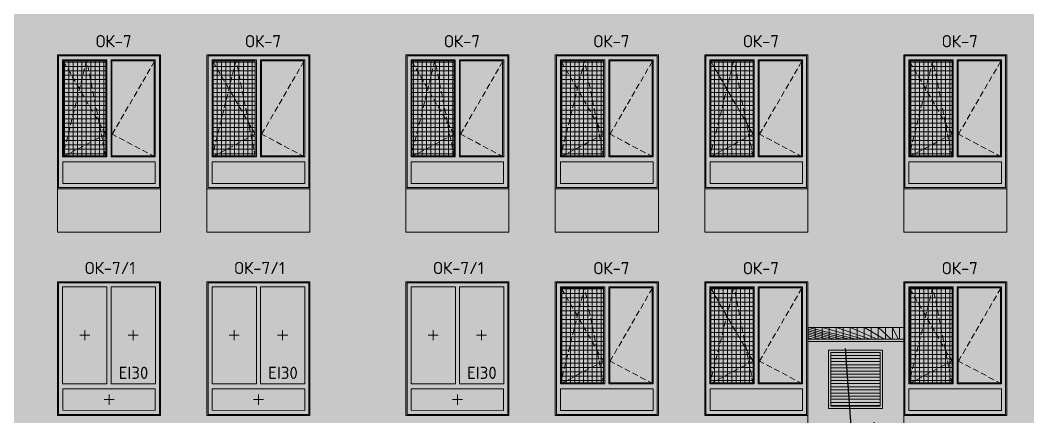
# Model space of a CAD drawing. Header units: millimetres. Extents: x -136099598 to 9192475, y 0 to 779331.
# Drawn here: x 286441 to 303768, y 289433 to 296250 of the extents above; entities that cross this region are included whole.
import ezdxf
from ezdxf import colors
from ezdxf.entities.mleader import LeaderData, LeaderLine
from ezdxf.math import Vec2, Vec3

# ---------------------------------------------------------------- set-up
doc = ezdxf.new("R2010")
doc.units = ezdxf.units.MM
doc.header["$MEASUREMENT"] = 0
doc.linetypes.add('ADSK_Штриховая_ш2 п1', pattern=[3, 2, -1])
doc.layers.get('0').update_dxf_attribs({"color": 250, "lineweight": 9})
for name, color, linetype, lineweight, true_color in [('!_Окно_00_Штрих_Стекло', 7, 'Continuous', 0, 0x737373), ('RAL 100 6030', 7, 'Continuous', 0, 0x989057), ('RAL 7016', 7, 'Continuous', 0, 0x383e42), ('RAL 90 10', 7, 'Continuous', 0, 0xf1ece1)]:
    doc.layers.add(name, color=color, linetype=linetype, lineweight=lineweight, true_color=true_color)
for name, color, linetype in [('PDF _0', 7, 'Continuous'), ('PDF _PDF _0', 7, 'Continuous'), ('PDF _Текст', 7, 'Continuous')]:
    doc.layers.add(name, color=color, linetype=linetype)
doc.layers.add('АР-Выноски', color=5, linetype='Continuous', lineweight=5)
doc.layers.add('СТЕНЫ кирпич ЛИДЕР', color=250, linetype='Continuous', lineweight=15)
doc.styles.add('ICOCPEUR', font='isocpeur.ttf')
doc.styles.add('ISOCPEUR', font='isocpeur.ttf', dxfattribs={"width": 0.7})
doc.styles.add('PDF ISOCPEUR', font='isocpeur.ttf')

# ---------------------------------------------------------------- blocks, each defined once
blk = doc.blocks.new('A$C66574624')
at = {"layer": '!_Окно_00_Штрих_Стекло'}
h = blk.add_hatch(color=256, dxfattribs=at)
h.dxf.hatch_style = 1
h.set_gradient(color1=(70, 92, 124), color2=(219, 225, 235), name='CURVED')
h.paths.add_polyline_path([(423.9991061277688, 1625.850890190282), (1149.785007728264, 1626.104241352121), (1149.785007728264, -5.333858820900787), (423.9994598777557, -6.347262974188197)])
h.paths.add_polyline_path([(1981.595427727327, 1626.104241352121), (1255.80900091186, 1626.104240618763), (1255.809526126832, -6.347263468138408), (1981.595427727327, -5.333858820900787)])
h.paths.add_polyline_path([(408.9991061277688, -110.2530258478946), (2000.723193118378, -110.2530258478946), (2000.294365051319, -481.7115469543496), (408.9999766440596, -481.7120631146245)])
at = {"layer": 'PDF _PDF _0', "lineweight": 0, "true_color": 0x636466}
h = blk.add_hatch(dxfattribs=at)
h.set_pattern_fill('ANSI37', color=251, scale=600, angle=135)
h.set_pattern_definition([(180, (403.9991061277688, -569.7013618479832), (-7.105427357601002e-15, -75), []), (270, (403.9991061277688, -569.7013618479832), (75, -1.4210854715202e-14), [])])
h.paths.add_polyline_path([(1149.785007728264, -5.333858820900787), (1149.785007728264, 1627.117645999359), (423.9991061277688, 1626.104241352121), (423.9991061277688, -6.347263468138408)])
at = {"layer": 'RAL 7016'}
h = blk.add_hatch(color=256, dxfattribs=at)
h.dxf.hatch_style = 1
h.paths.add_polyline_path([(2090.509613327682, 1731.104241352121), (318.9991061277688, 1731.104241352121), (318.9991061277688, -569.7013618479832), (2090.509613327682, -569.7013618479832)])
h.paths.add_polyline_path([(1255.809526126832, 1626.104241352121), (1981.595427727327, 1626.104241352121), (1981.595427727327, -5.333858820900787), (1255.809526126832, -6.347263468138408)], flags=16)
h.paths.add_polyline_path([(1149.785007728264, 1626.104241352121), (1149.785007728264, -5.333858820900787), (423.9991061277688, -6.347263468138408), (423.9830332174315, 1626.177014336572)], flags=16)
h.paths.add_polyline_path([(2000.511354360293, -110.2530258478946), (2000.528065234452, -481.7121374722337), (408.9999766440596, -481.7120631146245), (408.9774475246668, -110.2530258478946)], flags=16)
at = {"layer": 'PDF _0', "linetype": 'ADSK_Штриховая_ш2 п1', "lineweight": 0, "ltscale": 50}
for points in [[(1149.785007728264, -21.27754697360797), (821.3491497281939, 1643.061334152066), (407.9132953924127, -21.27754697360797), (1149.785007728264, 365.2986381520168), (407.913291728124, 1643.061334152066)], [(1259.723711727187, -21.27754697360797), (1518.159569727257, -21.27754697360797), (2001.595424063038, -21.27754697360797), (1259.723711727187, 365.2986381520168), (2001.595427727327, 1643.061334152066)]]:
    blk.add_lwpolyline(points, dxfattribs=at)
at = {"layer": 'PDF _PDF _0', "lineweight": 0}
for points in [[(318.9991061277688, -569.7013618479832), (2090.509613327682, -569.7013618479832), (2090.509613327682, 1731.104241352121), (318.9991061277688, 1731.104241352121)], [(338.9991061277688, -549.7013618479832), (2070.509613327682, -549.7013618479832), (2070.509613327682, 1711.104241352121), (338.9991061277688, 1711.104241352121)], [(407.913291728124, -21.27754697360797), (1169.785007728264, -21.27754697360797), (1169.785007728264, 1643.061334152066), (407.913291728124, 1643.061334152066)], [(423.9991061277688, -6.347263468138408), (1149.785007728264, -5.333858820900787), (1149.785007728264, 1626.104241352121), (423.9991061277688, 1626.104241352121)], [(2001.595427727327, -21.27754697360797), (1239.723711727187, -21.27754697360797), (1239.723711727187, 1643.061334152066), (2001.595427727327, 1643.061334152066)], [(1255.809526126832, -6.347263468138408), (1981.595427727327, -5.333858820900787), (1981.595427727327, 1626.104241352121), (1255.809526126832, 1626.104241352121)], [(2000.508742811391, -481.712088647997), (408.9999766440596, -481.7120631146245), (408.9991061277688, -110.2530258478946), (2000.511354360293, -110.2530258478946)]]:
    blk.add_lwpolyline(points, close=True, dxfattribs=at)
at = {"layer": 'PDF _Текст', "lineweight": 0, "insert": (977.9991061277688, 1859.298638152017), "char_height": 209.9930287715913, "attachment_point": 7, "style": 'PDF ISOCPEUR'}
blk.add_mtext('ОК-7', dxfattribs=at)
blk = doc.blocks.new('A$C03ac3970')
at = {"layer": 'RAL 100 6030'}
h = blk.add_hatch(color=256, dxfattribs=at)
h.dxf.hatch_style = 1
h.paths.add_polyline_path([(0, 490.0648990662303), (1771.510507199913, 490.0648990066256), (1771.510507199913, -258.3652753338101), (0, -258.3652752742055)])
at = {"layer": 'СТЕНЫ кирпич ЛИДЕР', "ltscale": 100}
blk.add_lwpolyline([(1771.510507199913, 490.064899036428), (0, 490.064899036428), (0, -258.3652753636125), (1771.510507199913, -258.3652753636125)], close=True, dxfattribs=at)
blk = doc.blocks.new('A$C5a98df8e')
at = {"layer": '!_Окно_00_Штрих_Стекло'}
h = blk.add_hatch(color=256, dxfattribs=at)
h.dxf.hatch_style = 1
h.set_gradient(color1=(70, 92, 124), color2=(219, 225, 235), name='CURVED')
h.paths.add_polyline_path([(88.91418560035527, 2212.762696000049), (851.5019628528389, 2212.762696000049), (850.069840348151, 548.4238148743752), (88.91418560035527, 548.4238148743752)])
h.paths.add_polyline_path([(1682.596321599558, 2213.016047161887), (920.7246055994183, 2212.25599367643), (920.7246055994183, 548.4238148743752), (1682.596321599558, 548.1704637125367)])
h.paths.add_polyline_path([(90.21357978926972, 460.4536994000664), (1681.724086994829, 458.4429726001108), (1681.297797929728, 88.99584011064144), (89.787290724169, 91.00656691065524)])
at = {"layer": 'RAL 7016'}
h = blk.add_hatch(color=256, dxfattribs=at)
h.dxf.hatch_style = 1
h.paths.add_polyline_path([(1771.510507199913, 2300.805603200104), (0, 2300.805603200104), (0, 0), (1771.510507199913, 0)])
h.paths.add_polyline_path([(921.5300965237257, 2212.436738650664), (1683.401812523865, 2212.762696000049), (1681.790830675251, 548.4238148743752), (919.9191146751109, 548.0978575249319)], flags=16)
h.paths.add_polyline_path([(850.7698286901577, 2212.762696000049), (850.8019745108322, 548.4238148743752), (88.92222205552389, 548.4238148743752), (88.90614914518665, 2212.762696000049)], flags=16)
h.paths.add_polyline_path([(1681.488852884882, 459.0529605355696), (1681.533040607406, 89.60449706553482), (90.02252911942196, 91.00529966503382), (89.97834139686893, 460.4537631350686)], flags=16)
at = {"layer": 'PDF _PDF _0', "lineweight": 0}
for p, q in [((469.8500436004251, 1466.819009386469), (469.8500436004251, 1294.367501487955)), ((1301.660463599488, 1466.819009386469), (1301.660463599488, 1294.367501487955)), ((383.6242896511394, 1380.593255437212), (556.0757975497108, 1380.593255437212)), ((1215.434709650202, 1380.593255437212), (1387.886217548774, 1380.593255437212)), ((887.1993261270982, 360.9481652230606), (887.1993261270982, 188.4966573245474)), ((800.9735721778125, 274.722411273804), (973.4250800763839, 274.722411273804))]:
    blk.add_line(p, q, dxfattribs=at)
for points in [[(0, 0), (1771.510507199913, 0), (1771.510507199913, 2300.805603200104), (0, 2300.805603200104)], [(20, 20), (1751.510507199913, 20), (1751.510507199913, 2280.805603200104), (20, 2280.805603200104)], [(88.91418560035527, 548.4238148743752), (850.785901600495, 548.4238148743752), (850.785901600495, 2212.762696000049), (88.91418560035527, 2212.762696000049)], [(1682.596321599558, 548.4238148743752), (920.7246055994183, 548.4238148743752), (920.7246055994183, 2212.762696000049), (1682.596321599558, 2212.762696000049)], [(1681.509636683622, 87.9892731999862), (90.00087051629089, 92.0107268000138), (90, 459.4483360000886), (1681.512248232495, 459.4483360000886)]]:
    blk.add_lwpolyline(points, close=True, dxfattribs=at)
at = {"layer": 'PDF _Текст', "lineweight": 0, "insert": (471.1862264169322, 2431.779848890612), "char_height": 209.9930287715913, "attachment_point": 7, "style": 'PDF ISOCPEUR'}
blk.add_mtext('ОК-7/1', dxfattribs=at)
at = {"layer": 'PDF _Текст', "color": 1, "lineweight": 0, "insert": (1051.922064632497, 630.9283493522671), "char_height": 209.9930287715913, "attachment_point": 7, "style": 'PDF ISOCPEUR'}
blk.add_mtext('EI30', dxfattribs=at)

msp = doc.modelspace()

# ---------------------------------------------------------------- hatches: boundary and pattern name
at = {"ltscale": 100}
h = msp.add_hatch(dxfattribs=at)
h.set_pattern_fill('ANSI31', color=256, scale=17, angle=135)
h.set_pattern_definition([(180, (-2455088.902987745, 5669638.294271404), (-3.552713678800501e-15, -53.97499999999999), [])])
h.paths.add_polyline_path([(301230.253562352, 290536.5805472129), (300381.3404481146, 290536.4323647101), (300381.3404481146, 289614.3172082289), (301230.2535623521, 289616.2393273875)])
at = {"layer": 'RAL 7016', "ltscale": 100, "true_color": 0x000000, "transparency": 33554687}
h = msp.add_hatch(dxfattribs=at)
h.set_pattern_fill('ANSI32', color=18, scale=400, angle=45)
h.set_pattern_definition([(90, (8364275026.444774, 936337980.6550386), (-150, 0), []), (90, (8364275076.444774, 936338030.6550385), (-150, 0), [])])
h.paths.add_polyline_path([(301632.999132582, 290970.0139901344), (299984.5105071997, 290968.8174981769), (299984.5122420348, 290767.1770515994), (301633.0008674171, 290767.1770515994)])
at = {"layer": 'RAL 90 10', "ltscale": 100, "transparency": 33554687}
h = msp.add_hatch(color=256, dxfattribs=at)
h.dxf.hatch_style = 1
h.paths.add_polyline_path([(309798.0111172738, 308453.5735429992), (274563.0000008238, 308453.5735429992), (274563.0000008238, 288553.5735429992), (284512.997747926, 288553.5735429992), (284555.819754045, 288553.5735429992), (308948.2350264658, 288553.5518880134), (308948.5453235114, 293010.0110808131), (309798.1819707839, 293011.8767920709)])
h = msp.add_hatch(color=256, dxfattribs=at)
h.dxf.hatch_style = 1
h.paths.add_polyline_path([(300341.2787073802, 290576.5064559615), (301270.3153030865, 290576.5064559615), (301270.1300808832, 289575.2782678083), (300340.8423548922, 289575.2782678084)])
h.paths.add_polyline_path([(300381.3197143998, 290536.5231087393), (300381.3479876473, 289615.2782678081), (301230.242253053, 289615.2449622526), (301230.274296067, 290536.4898031838)], flags=16)
h = msp.add_hatch(color=256, dxfattribs=at)
h.dxf.hatch_style = 1
h.paths.add_polyline_path([(300381.5651173177, 289615.6898041689), (301230.1471536593, 289614.8667314475), (301230.2949148811, 290536.5064559616), (300381.2990955857, 290536.5064559614)])

# ---------------------------------------------------------------- linework, layer by layer
at = {"ltscale": 150}
for points, elevation in [([(299984.5105071997, 290767.1770515994), (301632.9999999995, 290767.1770515994), (301632.9999999995, 290969.4157441556), (299984.5105071997, 290969.4157441556)], -0.06038508264010303), ([(301632.9999992969, 287753.8076523063), (299984.510506497, 287753.8076523063), (299984.5105071997, 290727.8354569088), (301632.9999999995, 290727.8354569088)], 0.1637737146655497)]:
    msp.add_lwpolyline(points, close=True, dxfattribs=dict(at, elevation=elevation))
for points in [[(299984.5105071999, 290727.8357303478), (301632.9999999995, 290727.8357303478), (301632.9999999994, 290767.1770515994), (299984.5105071997, 290767.1770515994)], [(300341.3404481146, 289575.2782678082), (301270.2535623521, 289575.2782678082), (301270.2535623521, 290576.5064559615), (300341.3404481146, 290576.5064559615)], [(300381.3404481146, 289615.2782678082), (301230.2535623521, 289615.2782678082), (301230.2535623521, 290536.5064559615), (300381.3404481146, 290536.5064559615)]]:
    msp.add_lwpolyline(points, close=True, dxfattribs=at)

# ---------------------------------------------------------------- block references
at = {"color": 18, "ltscale": 150, "true_color": 0x000000}
for name, p in [('A$C66574624', (286764.000893872, 293923.2532498956)), ('A$C66574624', (289334.0008938721, 293923.2532498956)), ('A$C66574624', (292754.0008938718, 293923.2532498956)), ('A$C66574624', (295324.0008938719, 293923.2532498956)), ('A$C66574624', (297894.000893872, 293923.2532498956)), ('A$C66574624', (301314.0008938718, 293923.2532498958)), ('A$C03ac3970', (287083.1874950685, 292863.4869890112)), ('A$C03ac3970', (289653.1874950686, 292863.4869890112)), ('A$C03ac3970', (293073.1874950682, 292863.4869890112)), ('A$C03ac3970', (295643.1874950684, 292863.4869890112)), ('A$C03ac3970', (298213.1874950685, 292863.4869890112)), ('A$C03ac3970', (301633.1874950682, 292863.4869890113)), ('A$C5a98df8e', (287083.1874950685, 289453.5518880134)), ('A$C5a98df8e', (289653.1874950686, 289453.5518880134)), ('A$C5a98df8e', (293073.1874950682, 289453.5518880135)), ('A$C66574624', (295324.0008938719, 290023.2532498613)), ('A$C66574624', (297894.000893872, 290023.2532498613)), ('A$C66574624', (301314.0008935707, 290023.2532498615))]:
    msp.add_blockref(name, p, dxfattribs=at)

# ---------------------------------------------------------------- leaders
at = {"layer": 'АР-Выноски'}
ml = msp.add_multileader_mtext('Standard', dxfattribs=at)
ml.set_content('Устройство покрытия из профнастила окрашенного в цвет цоколя асфальт матовый), на металлическом каркасе. Примыкание к фасаду предусмотреть через отлив из оцинкованной стали с окраской по RAL 7016.', color=256, style='ICOCPEUR')
ml.set_leader_properties()
ml.build(insert=Vec2(0, 0))
ml.multileader.update_dxf_attribs({"text_left_attachment_type": 6, "text_right_attachment_type": 6, "dogleg_length": 100, "arrow_head_size": 250})
ctx = ml.context
ctx.base_point, ctx.char_height, ctx.arrow_head_size, ctx.landing_gap_size, ctx.plane_origin = Vec3(287350.6317911595, 282711.3947767615), 250, 250, 25, Vec3(287885.2145431504, 290608.3290798909)
ctx.left_attachment, ctx.right_attachment = 6, 6
notes = []
notes.append((ctx, [(1, (1, 1, 0), (287250.6317911595, 282711.3947767615), (1, 0), 100, [(0, [(283628.7552535997, 290806.3942760474)], 0, [])])]))
ctx.mtext.insert, ctx.mtext.width, ctx.mtext.defined_height, ctx.mtext.flow_direction = Vec3(287375.6317911595, 283011.3947767615), 8625.304839560296, 229.9999999999868, 5
ml = msp.add_multileader_mtext('Standard', dxfattribs=at)
ml.set_content('Устройство покрытия из профнастила окрашенного в цвет цоколя асфальт матовый), на металлическом каркасе. Примыкание к фасаду предусмотреть через отлив из оцинкованной стали с окраской по RAL 7016.', color=256, style='ICOCPEUR')
ml.set_leader_properties()
ml.build(insert=Vec2(0, 0))
ml.multileader.update_dxf_attribs({"text_left_attachment_type": 6, "text_right_attachment_type": 6, "dogleg_length": 100, "arrow_head_size": 250})
ctx = ml.context
ctx.base_point, ctx.char_height, ctx.arrow_head_size, ctx.landing_gap_size, ctx.plane_origin = Vec3(301369.582625878, 282190.4976309319, -0.06038508264010303), 250, 250, 25, Vec3(304861.50653054, 290657.546304339, -0.06038508264010303)
ctx.left_attachment, ctx.right_attachment = 6, 6
notes.append((ctx, [(1, (1, 1, 0), (301269.582625878, 282190.4976309319, -0.06038508264010303), (1, 0), 100, [(0, [(300605.0472409892, 290855.6115004955, -0.06038508264010303)], 0, [])])]))
ctx.mtext.insert, ctx.mtext.width, ctx.mtext.defined_height, ctx.mtext.flow_direction = Vec3(301394.582625878, 282490.4976309319, -0.06038508264010303), 8625.304839560296, 229.9999999999868, 5
ml = msp.add_multileader_mtext('Standard', dxfattribs=at)
ml.set_content('{\\W1;Вентиляционная решетка \\Pцвет RAL9010}', color=256, style='ISOCPEUR')
ml.set_leader_properties()
ml.build(insert=Vec2(0, 0))
ml.multileader.update_dxf_attribs({"text_left_attachment_type": 6, "text_right_attachment_type": 6, "dogleg_length": 100, "arrow_head_size": 250})
ctx = ml.context
ctx.base_point, ctx.char_height, ctx.arrow_head_size, ctx.landing_gap_size, ctx.plane_origin = Vec3(303316.1907516922, 283201.0103016039), 250, 250, 25, Vec3(303060.1936930958, 282949.2000509793)
ctx.left_attachment, ctx.right_attachment = 6, 6
notes.append((ctx, [(1, (1, 1, 0), (303216.1907516922, 283201.0103016039), (1, 0), 100, [(0, [(301038.7943117246, 289575.2782678082)], 0, [])])]))
ctx.mtext.insert, ctx.mtext.width, ctx.mtext.flow_direction = Vec3(303341.1907516922, 283501.0103016039), 6017.1824574247, 5
for ctx, leaders in notes:
    for number, flags, end, landing, length, lines in leaders:
        leader = LeaderData()
        leader.index, (leader.has_last_leader_line, leader.has_dogleg_vector, leader.attachment_direction) = number, flags
        leader.last_leader_point, leader.dogleg_vector, leader.dogleg_length = Vec3(end), Vec3(landing), length
        for number, points, colour, breaks in lines:
            line = LeaderLine()
            line.index, line.vertices, line.color, line.breaks = number, Vec3.list(points), colors.encode_raw_color(colour), breaks
            leader.lines.append(line)
        ctx.leaders.append(leader)

doc.saveas('drawing.dxf')
